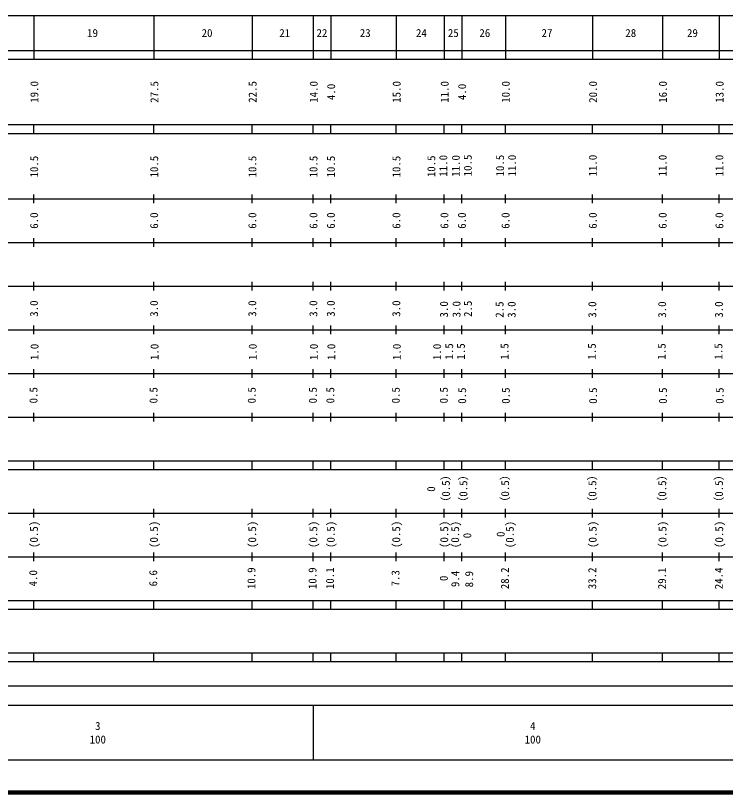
# Model space of a CAD drawing. Units: millimetres on the paper, enlarged 1000 times. Extents: x 40000 to 680000, y 20000 to 380000.
# Drawn here: x 299783 to 462434, y 20000 to 198000 of the extents above; entities that cross this region are included whole.
import ezdxf
from ezdxf.enums import TextEntityAlignment as Align

# ---------------------------------------------------------------- set-up
doc = ezdxf.new("R2010")
doc.units = ezdxf.units.MM
doc.header["$LTSCALE"] = 1000
doc.layers.add('M-TTL', color=2, linetype='Continuous', lineweight=140)
doc.layers.add('M-TTL-BAND', color=7, linetype='Continuous', lineweight=25)
doc.styles.add('ＭＳ ゴシック', font='')
doc.styles.get('ＭＳ ゴシック').set_extended_font_data('MS Gothic')

msp = doc.modelspace()

# ---------------------------------------------------------------- linework, layer by layer
at = {"layer": 'M-TTL'}
msp.add_line((40000, 20000), (680000, 20000), dxfattribs=at)
at = {"layer": 'M-TTL-BAND'}
for p, q in [((68000, 198000), (579000, 198000)), ((304000, 198000), (304000, 188000)), ((331500, 198000), (331500, 188000)), ((354000, 198000), (354000, 188000)), ((368000, 198000), (368000, 188000)), ((372000, 198000), (372000, 188000)), ((387000, 198000), (387000, 188000)), ((398000, 198000), (398000, 188000)), ((402000, 198000), (402000, 188000)), ((412000, 198000), (412000, 188000)), ((432000, 198000), (432000, 188000)), ((448000, 198000), (448000, 188000)), ((461000, 198000), (461000, 188000)), ((40000, 190000), (579000, 190000)), ((40000, 188000), (579000, 188000)), ((40000, 173000), (579000, 173000)), ((304000, 171000), (304000, 173000)), ((331500, 171000), (331500, 173000)), ((354000, 171000), (354000, 173000)), ((368000, 171000), (368000, 173000)), ((372000, 171000), (372000, 173000)), ((387000, 171000), (387000, 173000)), ((398000, 171000), (398000, 173000)), ((402000, 171000), (402000, 173000)), ((412000, 171000), (412000, 173000)), ((432000, 171000), (432000, 173000)), ((448000, 171000), (448000, 173000)), ((461000, 171000), (461000, 173000)), ((40000, 171000), (579000, 171000)), ((304000, 155000), (304000, 157000)), ((331500, 155000), (331500, 157000)), ((354000, 155000), (354000, 157000)), ((368000, 155000), (368000, 157000)), ((372000, 155000), (372000, 157000)), ((387000, 155000), (387000, 157000)), ((398000, 155000), (398000, 157000)), ((402000, 155000), (402000, 157000)), ((412000, 155000), (412000, 157000)), ((432000, 155000), (432000, 157000)), ((448000, 155000), (448000, 157000)), ((461000, 155000), (461000, 157000)), ((40000, 156000), (579000, 156000)), ((46000, 146000), (579000, 146000)), ((304000, 145000), (304000, 147000)), ((331500, 145000), (331500, 147000)), ((354000, 145000), (354000, 147000)), ((368000, 145000), (368000, 147000)), ((372000, 145000), (372000, 147000)), ((387000, 145000), (387000, 147000)), ((398000, 145000), (398000, 147000)), ((402000, 145000), (402000, 147000)), ((412000, 145000), (412000, 147000)), ((432000, 145000), (432000, 147000)), ((448000, 145000), (448000, 147000)), ((461000, 145000), (461000, 147000)), ((52000, 136000), (579000, 136000)), ((304000, 135000), (304000, 137000)), ((331500, 135000), (331500, 137000)), ((354000, 135000), (354000, 137000)), ((368000, 135000), (368000, 137000)), ((372000, 135000), (372000, 137000)), ((387000, 135000), (387000, 137000)), ((398000, 135000), (398000, 137000)), ((402000, 135000), (402000, 137000)), ((412000, 135000), (412000, 137000)), ((432000, 135000), (432000, 137000)), ((448000, 135000), (448000, 137000)), ((461000, 135000), (461000, 137000)), ((304000, 125000), (304000, 127000)), ((331500, 125000), (331500, 127000)), ((354000, 125000), (354000, 127000)), ((368000, 125000), (368000, 127000)), ((372000, 125000), (372000, 127000)), ((387000, 125000), (387000, 127000)), ((398000, 125000), (398000, 127000)), ((402000, 125000), (402000, 127000)), ((412000, 125000), (412000, 127000)), ((432000, 125000), (432000, 127000)), ((448000, 125000), (448000, 127000)), ((461000, 125000), (461000, 127000)), ((46000, 126000), (579000, 126000)), ((52000, 116000), (579000, 116000)), ((304000, 115000), (304000, 117000)), ((331500, 115000), (331500, 117000)), ((354000, 115000), (354000, 117000)), ((368000, 115000), (368000, 117000)), ((372000, 115000), (372000, 117000)), ((387000, 115000), (387000, 117000)), ((398000, 115000), (398000, 117000)), ((402000, 115000), (402000, 117000)), ((412000, 115000), (412000, 117000)), ((432000, 115000), (432000, 117000)), ((448000, 115000), (448000, 117000)), ((461000, 115000), (461000, 117000)), ((304000, 105000), (304000, 107000)), ((331500, 105000), (331500, 107000)), ((354000, 105000), (354000, 107000)), ((368000, 105000), (368000, 107000)), ((372000, 105000), (372000, 107000)), ((387000, 105000), (387000, 107000)), ((398000, 105000), (398000, 107000)), ((402000, 105000), (402000, 107000)), ((412000, 105000), (412000, 107000)), ((432000, 105000), (432000, 107000)), ((448000, 105000), (448000, 107000)), ((461000, 105000), (461000, 107000)), ((46000, 106000), (579000, 106000)), ((40000, 96000), (579000, 96000)), ((304000, 94000), (304000, 96000)), ((331500, 94000), (331500, 96000)), ((354000, 94000), (354000, 96000)), ((368000, 94000), (368000, 96000)), ((372000, 94000), (372000, 96000)), ((387000, 94000), (387000, 96000)), ((398000, 94000), (398000, 96000)), ((402000, 94000), (402000, 96000)), ((412000, 94000), (412000, 96000)), ((432000, 94000), (432000, 96000)), ((448000, 94000), (448000, 96000)), ((461000, 94000), (461000, 96000)), ((40000, 94000), (579000, 94000)), ((49000, 84000), (579000, 84000)), ((304000, 83000), (304000, 85000)), ((331500, 83000), (331500, 85000)), ((354000, 83000), (354000, 85000)), ((368000, 83000), (368000, 85000)), ((372000, 83000), (372000, 85000)), ((387000, 83000), (387000, 85000)), ((398000, 83000), (398000, 85000)), ((402000, 83000), (402000, 85000)), ((412000, 83000), (412000, 85000)), ((432000, 83000), (432000, 85000)), ((448000, 83000), (448000, 85000)), ((461000, 83000), (461000, 85000)), ((304000, 73000), (304000, 75000)), ((331500, 73000), (331500, 75000)), ((354000, 73000), (354000, 75000)), ((368000, 73000), (368000, 75000)), ((372000, 73000), (372000, 75000)), ((387000, 73000), (387000, 75000)), ((398000, 73000), (398000, 75000)), ((402000, 73000), (402000, 75000)), ((412000, 73000), (412000, 75000)), ((432000, 73000), (432000, 75000)), ((448000, 73000), (448000, 75000)), ((461000, 73000), (461000, 75000)), ((40000, 74000), (579000, 74000)), ((40000, 64000), (579000, 64000)), ((304000, 62000), (304000, 64000)), ((331500, 62000), (331500, 64000)), ((354000, 62000), (354000, 64000)), ((368000, 62000), (368000, 64000)), ((372000, 62000), (372000, 64000)), ((387000, 62000), (387000, 64000)), ((398000, 62000), (398000, 64000)), ((402000, 62000), (402000, 64000)), ((412000, 62000), (412000, 64000)), ((432000, 62000), (432000, 64000)), ((448000, 62000), (448000, 64000)), ((461000, 62000), (461000, 64000)), ((40000, 62000), (579000, 62000)), ((40000, 52000), (579000, 52000)), ((304000, 50000), (304000, 52000)), ((331500, 50000), (331500, 52000)), ((354000, 50000), (354000, 52000)), ((368000, 50000), (368000, 52000)), ((372000, 50000), (372000, 52000)), ((387000, 50000), (387000, 52000)), ((398000, 50000), (398000, 52000)), ((402000, 50000), (402000, 52000)), ((412000, 50000), (412000, 52000)), ((432000, 50000), (432000, 52000)), ((448000, 50000), (448000, 52000)), ((461000, 50000), (461000, 52000)), ((40000, 50000), (579000, 50000)), ((70805, 44406), (535182, 44406)), ((40000, 40000), (579000, 40000)), ((368000, 40000), (368000, 27500)), ((68000, 27500), (579000, 27500))]:
    msp.add_line(p, q, dxfattribs=at)

# ---------------------------------------------------------------- texts
at = {"layer": 'M-TTL-BAND', "style": 'ＭＳ ゴシック'}
for s, p in [('19', (317421, 194000)), ('20', (343665, 194000)), ('21', (361464, 194000)), ('22', (369986, 194000)), ('23', (379905, 194000)), ('24', (392776, 194000)), ('25', (400078, 194000)), ('26', (407301, 194000)), ('27', (421550, 194000)), ('28', (440734, 194000)), ('29', (454866, 194000)), ('3', (318625, 35238)), ('4', (418288, 35238)), ('100', (318625, 32131)), ('100', (418288, 32131))]:
    msp.add_text(s, height=1833, dxfattribs=at).set_placement(p, align=Align.MIDDLE_CENTER)
for s, p in [('19.0', (304089, 180500)), ('27.5', (331589, 180500)), ('22.5', (354089, 180500)), ('14.0', (368089, 180500)), ('4.0', (372089, 180500)), ('15.0', (387089, 180500)), ('11.0', (398089, 180500)), ('4.0', (402089, 180500)), ('10.0', (412089, 180500)), ('20.0', (432089, 180500)), ('16.0', (448089, 180500)), ('13.0', (461089, 180500)), ('10.5', (304044, 163383)), ('10.5', (331544, 163383)), ('10.5', (354044, 163383)), ('10.5', (368044, 163383)), ('10.5', (372044, 163383)), ('10.5', (387044, 163383)), ('10.5', (395038, 163458)), ('11.0', (397777, 163572)), ('11.0', (400646, 163535)), ('10.5', (403385, 163649)), ('10.5', (410781, 163611)), ('11.0', (413535, 163611)), ('11.0', (432031, 163611)), ('11.0', (448031, 163611)), ('11.0', (461031, 163611)), ('6.0', (304031, 151018)), ('6.0', (331531, 151018)), ('6.0', (354031, 151018)), ('6.0', (368031, 151018)), ('6.0', (372031, 151018)), ('6.0', (387031, 151018)), ('6.0', (398031, 151018)), ('6.0', (402031, 151018)), ('6.0', (412031, 151018)), ('6.0', (432031, 151018)), ('6.0', (448031, 151018)), ('6.0', (461031, 151018)), ('3.0', (304010, 130859)), ('3.0', (331510, 130859)), ('3.0', (354010, 130859)), ('3.0', (368010, 130859)), ('3.0', (372010, 130859)), ('3.0', (387010, 130859)), ('3.0', (397931, 130686)), ('3.0', (400811, 130722)), ('2.5', (403423, 130807)), ('2.5', (410668, 130635)), ('3.0', (413441, 130635)), ('3.0', (431918, 130635)), ('3.0', (447918, 130635)), ('3.0', (460918, 130635)), ('1.0', (304123, 120936)), ('1.0', (331623, 120936)), ('1.0', (354123, 120936)), ('1.0', (368123, 120936)), ('1.0', (372123, 120936)), ('1.0', (387123, 120936)), ('1.0', (396358, 120927)), ('1.5', (399122, 121045)), ('1.5', (401813, 121045)), ('1.5', (411813, 121045)), ('1.5', (431813, 121045)), ('1.5', (447813, 121045)), ('1.5', (460813, 121045)), ('0.5', (303890, 111000)), ('0.5', (331390, 111000)), ('0.5', (353890, 111000)), ('0.5', (367890, 111000)), ('0.5', (371890, 111000)), ('0.5', (386890, 111000)), ('0.5', (397890, 111000)), ('0.5', (402099, 110921)), ('0.5', (412099, 110921)), ('0.5', (432099, 110921)), ('0.5', (448099, 110921)), ('0.5', (461099, 110921)), ('（0.5）', (398374, 89635)), ('（0.5）', (402374, 89625)), ('（0.5）', (411943, 89654)), ('（0.5）', (431943, 89625)), ('（0.5）', (447943, 89625)), ('（0.5）', (460943, 89625)), ('0', (395002, 89517)), ('(0.5)', (303997, 79125)), ('(0.5)', (331497, 79125)), ('(0.5)', (353997, 79125)), ('(0.5)', (367997, 79125)), ('(0.5)', (371997, 79125)), ('(0.5)', (386997, 79125)), ('(0.5)', (397997, 79125)), ('(0.5)', (431997, 79125)), ('(0.5)', (447997, 79125)), ('(0.5)', (460997, 79125)), ('(0.5)', (400489, 79099)), ('(0.5)', (413019, 79091)), ('0', (403268, 78855)), ('0', (410918, 79152)), ('10.9', (353820, 69078)), ('10.9', (367820, 69078)), ('10.1', (371820, 69078)), ('28.2', (411895, 69055)), ('33.2', (431895, 69055)), ('29.1', (447895, 69055)), ('24.4', (460895, 69055)), ('4.0', (303820, 69078)), ('6.6', (331320, 69078)), ('7.3', (386820, 69078)), ('0', (397895, 69055)), ('9.4', (400519, 68925)), ('8.9', (403704, 68862))]:
    msp.add_text(s, height=1833, rotation=90, dxfattribs=at).set_placement(p, align=Align.MIDDLE_CENTER)

doc.saveas('drawing.dxf')
